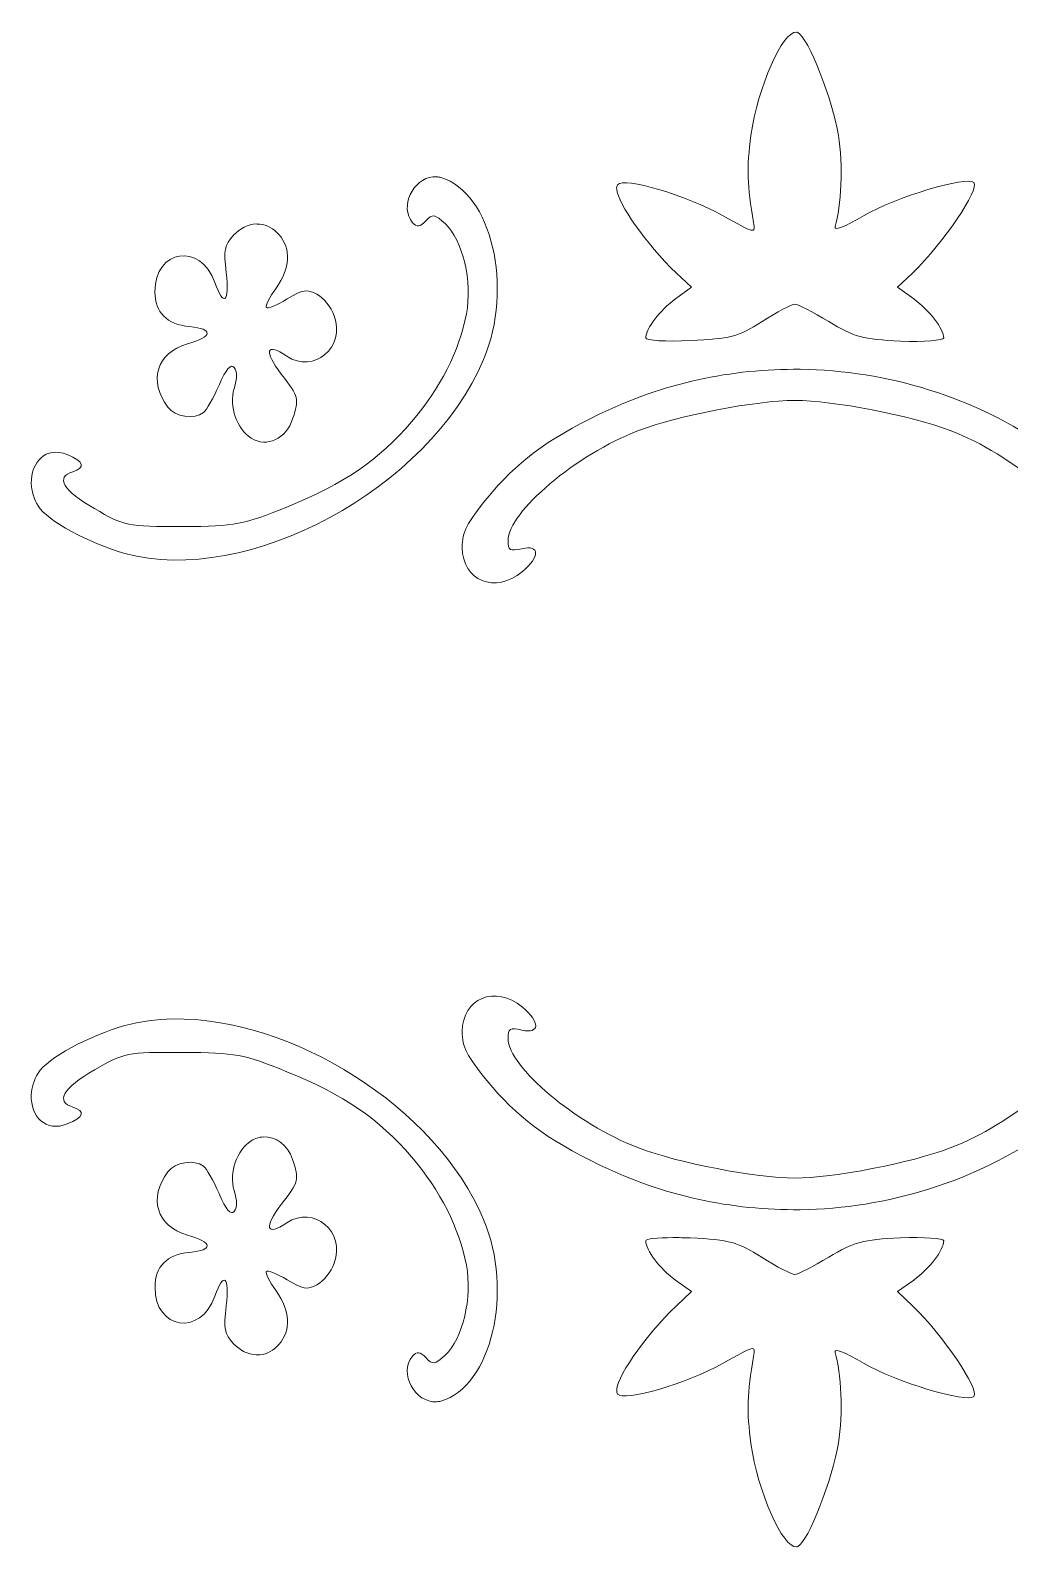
# Model space of a CAD drawing. Header units: centimetres. Extents: x -7.3 to 7.3, y -3.5 to 3.5.
# Drawn here: x 2.078 to 4.245, y 0.059 to 3.418 of the extents above; entities that cross this region are included whole.
import ezdxf

# ---------------------------------------------------------------- set-up
doc = ezdxf.new("R2010")
doc.units = ezdxf.units.CM
doc.header["$MEASUREMENT"] = 0
doc.layers.add('Layer 1', color=7, linetype='Continuous')

msp = doc.modelspace()

# ---------------------------------------------------------------- linework, layer by layer
at = {"layer": 'Layer 1', "color": 66, "lineweight": 13}
for points, knots in [([(3.77359, 3.4137), (3.77456, 3.4137), (3.7756, 3.41354), (3.77651, 3.41312), (3.77651, 3.41312), (3.79867, 3.40318), (3.85441, 3.26222), (3.86637, 3.18556), (3.86637, 3.18556), (3.87649, 3.1207), (3.87284, 3.02705), (3.85878, 2.98426), (3.85878, 2.98426), (3.85524, 2.97347), (3.87914, 2.98201), (3.92296, 3.00818), (3.92296, 3.00818), (3.9894, 3.04787), (4.15213, 3.09697), (4.16569, 3.08112), (4.16569, 3.08112), (4.17865, 3.06598), (4.09955, 2.9486), (4.03032, 2.88098), (4.03032, 2.88098), (4.03032, 2.88098), (3.99706, 2.84947), (3.99706, 2.84947), (3.99706, 2.84947), (3.99706, 2.84947), (4.03265, 2.8238), (4.03265, 2.8238), (4.03265, 2.8238), (4.06729, 2.79879), (4.09917, 2.75804), (4.09917, 2.73744), (4.09917, 2.73744), (4.09917, 2.73175), (4.05559, 2.72818), (4.00348, 2.73044), (4.00348, 2.73044), (3.92026, 2.73404), (3.90086, 2.7398), (3.84477, 2.77362), (3.84477, 2.77362), (3.80965, 2.7948), (3.77609, 2.81213), (3.7695, 2.81213), (3.7695, 2.81213), (3.76291, 2.81213), (3.73021, 2.79459), (3.69715, 2.77362), (3.69715, 2.77362), (3.64364, 2.73967), (3.62645, 2.7358), (3.53844, 2.73161), (3.53844, 2.73161), (3.48406, 2.72902), (3.43983, 2.73163), (3.43983, 2.73744), (3.43983, 2.73744), (3.43983, 2.75826), (3.47097, 2.79867), (3.50576, 2.8238), (3.50576, 2.8238), (3.50576, 2.8238), (3.54077, 2.84947), (3.54077, 2.84947), (3.54077, 2.84947), (3.54077, 2.84947), (3.50751, 2.88098), (3.50751, 2.88098), (3.50751, 2.88098), (3.43911, 2.94705), (3.37879, 3.03411), (3.37564, 3.06653), (3.37564, 3.06653), (3.37543, 3.06869), (3.37532, 3.07013), (3.37564, 3.07178), (3.37564, 3.07178), (3.37598, 3.07355), (3.37642, 3.07531), (3.37739, 3.07645), (3.37739, 3.07645), (3.39225, 3.09381), (3.52868, 3.05357), (3.61079, 3.0076), (3.61079, 3.0076), (3.6808, 2.9684), (3.6829, 2.96769), (3.67847, 2.99301), (3.67847, 2.99301), (3.66418, 3.07472), (3.66288, 3.11425), (3.67264, 3.18556), (3.67264, 3.18556), (3.68719, 3.29194), (3.74358, 3.41781), (3.77358, 3.41371), (3.77358, 3.41371), (3.77358, 3.41371), (3.77359, 3.4137), (3.77359, 3.4137)], [0, 0, 0, 0, 0.037037, 0.037037, 0.037037, 0.037037, 0.0740741, 0.0740741, 0.0740741, 0.0740741, 0.1111111, 0.1111111, 0.1111111, 0.1111111, 0.1481481, 0.1481481, 0.1481481, 0.1481481, 0.1851852, 0.1851852, 0.1851852, 0.1851852, 0.2222222, 0.2222222, 0.2222222, 0.2222222, 0.2592593, 0.2592593, 0.2592593, 0.2592593, 0.2962963, 0.2962963, 0.2962963, 0.2962963, 0.3333333, 0.3333333, 0.3333333, 0.3333333, 0.3703704, 0.3703704, 0.3703704, 0.3703704, 0.4074074, 0.4074074, 0.4074074, 0.4074074, 0.4444444, 0.4444444, 0.4444444, 0.4444444, 0.4814815, 0.4814815, 0.4814815, 0.4814815, 0.5185185, 0.5185185, 0.5185185, 0.5185185, 0.5555556, 0.5555556, 0.5555556, 0.5555556, 0.5925926, 0.5925926, 0.5925926, 0.5925926, 0.6296296, 0.6296296, 0.6296296, 0.6296296, 0.6666667, 0.6666667, 0.6666667, 0.6666667, 0.7037037, 0.7037037, 0.7037037, 0.7037037, 0.7407407, 0.7407407, 0.7407407, 0.7407407, 0.7777778, 0.7777778, 0.7777778, 0.7777778, 0.8148148, 0.8148148, 0.8148148, 0.8148148, 0.8518519, 0.8518519, 0.8518519, 0.8518519, 0.8888889, 0.8888889, 0.8888889, 0.8888889, 0.9259259, 0.9259259, 0.9259259, 0.9259259, 1, 1, 1, 1]), ([(2.96838, 3.09395), (2.97122, 3.09424), (2.97422, 3.09419), (2.97713, 3.09395), (2.97713, 3.09395), (2.98023, 3.09368), (2.98331, 3.09313), (2.98647, 3.0922), (2.98647, 3.0922), (3.09866, 3.0593), (3.14807, 2.84919), (3.081, 2.68959), (3.081, 2.68959), (2.96096, 2.40394), (2.5582, 2.18613), (2.28745, 2.26072), (2.28745, 2.26072), (2.20859, 2.28245), (2.11477, 2.33358), (2.09548, 2.36575), (2.09548, 2.36575), (2.08558, 2.38227), (2.08101, 2.39905), (2.08031, 2.41476), (2.08031, 2.41476), (2.08031, 2.41476), (2.08031, 2.41534), (2.08031, 2.41534), (2.08031, 2.41534), (2.07851, 2.46221), (2.11282, 2.49861), (2.15966, 2.47952), (2.15966, 2.47952), (2.19645, 2.46454), (2.20123, 2.45055), (2.17191, 2.44159), (2.17191, 2.44159), (2.13315, 2.42975), (2.15073, 2.39958), (2.21976, 2.3599), (2.21976, 2.3599), (2.28632, 2.32163), (2.2915, 2.31954), (2.41523, 2.32022), (2.41523, 2.32022), (2.53357, 2.32084), (2.54923, 2.32426), (2.64571, 2.3634), (2.64571, 2.3634), (2.77336, 2.41518), (2.84841, 2.46684), (2.9217, 2.55187), (2.9217, 2.55187), (2.98486, 2.62515), (3.02746, 2.70914), (3.04307, 2.79052), (3.04307, 2.79052), (3.05661, 2.86112), (3.03481, 2.95418), (2.99639, 2.98949), (2.99639, 2.98949), (2.97251, 3.01144), (2.96827, 3.01241), (2.95321, 2.99649), (2.95321, 2.99649), (2.94023, 2.98276), (2.93331, 2.98156), (2.92404, 2.99241), (2.92404, 2.99241), (2.89368, 3.02789), (2.92585, 3.0896), (2.96839, 3.09394), (2.96839, 3.09394), (2.96839, 3.09394), (2.96838, 3.09395), (2.96838, 3.09395)], [0, 0, 0, 0, 0.05, 0.05, 0.05, 0.05, 0.1, 0.1, 0.1, 0.1, 0.15, 0.15, 0.15, 0.15, 0.2, 0.2, 0.2, 0.2, 0.25, 0.25, 0.25, 0.25, 0.3, 0.3, 0.3, 0.3, 0.35, 0.35, 0.35, 0.35, 0.4, 0.4, 0.4, 0.4, 0.45, 0.45, 0.45, 0.45, 0.5, 0.5, 0.5, 0.5, 0.55, 0.55, 0.55, 0.55, 0.6, 0.6, 0.6, 0.6, 0.65, 0.65, 0.65, 0.65, 0.7, 0.7, 0.7, 0.7, 0.75, 0.75, 0.75, 0.75, 0.8, 0.8, 0.8, 0.8, 0.85, 0.85, 0.85, 0.85, 0.9, 0.9, 0.9, 0.9, 1, 1, 1, 1]), ([(2.57802, 2.98951), (2.58058, 2.98951), (2.58366, 2.98917), (2.58619, 2.98893), (2.58619, 2.98893), (2.60195, 2.98744), (2.61667, 2.97965), (2.6282, 2.96617), (2.6282, 2.96617), (2.65588, 2.93382), (2.65356, 2.89185), (2.62178, 2.84772), (2.62178, 2.84772), (2.60714, 2.8274), (2.59738, 2.80783), (2.60019, 2.80454), (2.60019, 2.80454), (2.603, 2.80125), (2.624, 2.81023), (2.64629, 2.82379), (2.64629, 2.82379), (2.68009, 2.84438), (2.69058, 2.84582), (2.71222, 2.83429), (2.71222, 2.83429), (2.72649, 2.8267), (2.74411, 2.80511), (2.75073, 2.78644), (2.75073, 2.78644), (2.7755, 2.71658), (2.70546, 2.65709), (2.6457, 2.69717), (2.6457, 2.69717), (2.59984, 2.72792), (2.59396, 2.70856), (2.63345, 2.65749), (2.63345, 2.65749), (2.6729, 2.60648), (2.67304, 2.60284), (2.65854, 2.5583), (2.65854, 2.5583), (2.64432, 2.51462), (2.60148, 2.4941), (2.56693, 2.51571), (2.56693, 2.51571), (2.53473, 2.53584), (2.51725, 2.586), (2.529, 2.62541), (2.529, 2.62541), (2.53594, 2.64867), (2.53621, 2.66366), (2.529, 2.67209), (2.529, 2.67209), (2.52165, 2.68067), (2.51134, 2.66894), (2.49574, 2.633), (2.49574, 2.633), (2.48338, 2.60453), (2.46754, 2.57711), (2.46131, 2.57232), (2.46131, 2.57232), (2.44081, 2.55655), (2.3984, 2.56289), (2.38254, 2.58399), (2.38254, 2.58399), (2.33847, 2.64262), (2.35772, 2.70478), (2.42572, 2.72403), (2.42572, 2.72403), (2.48203, 2.73997), (2.48405, 2.75746), (2.43039, 2.76254), (2.43039, 2.76254), (2.37988, 2.76732), (2.35395, 2.79317), (2.35395, 2.83956), (2.35395, 2.83956), (2.35395, 2.93384), (2.45471, 2.94938), (2.4864, 2.85998), (2.4864, 2.85998), (2.50615, 2.80427), (2.51925, 2.81621), (2.51149, 2.88215), (2.51149, 2.88215), (2.50553, 2.93282), (2.50771, 2.94253), (2.52783, 2.96442), (2.52783, 2.96442), (2.54209, 2.97994), (2.56008, 2.98898), (2.57801, 2.98951), (2.57801, 2.98951), (2.57801, 2.98951), (2.57802, 2.98951), (2.57802, 2.98951)], [0, 0, 0, 0, 0.04, 0.04, 0.04, 0.04, 0.08, 0.08, 0.08, 0.08, 0.12, 0.12, 0.12, 0.12, 0.16, 0.16, 0.16, 0.16, 0.2, 0.2, 0.2, 0.2, 0.24, 0.24, 0.24, 0.24, 0.28, 0.28, 0.28, 0.28, 0.32, 0.32, 0.32, 0.32, 0.36, 0.36, 0.36, 0.36, 0.4, 0.4, 0.4, 0.4, 0.44, 0.44, 0.44, 0.44, 0.48, 0.48, 0.48, 0.48, 0.52, 0.52, 0.52, 0.52, 0.56, 0.56, 0.56, 0.56, 0.6, 0.6, 0.6, 0.6, 0.64, 0.64, 0.64, 0.64, 0.68, 0.68, 0.68, 0.68, 0.72, 0.72, 0.72, 0.72, 0.76, 0.76, 0.76, 0.76, 0.8, 0.8, 0.8, 0.8, 0.84, 0.84, 0.84, 0.84, 0.88, 0.88, 0.88, 0.88, 0.92, 0.92, 0.92, 0.92, 1, 1, 1, 1]), ([(3.78118, 2.668), (3.97531, 2.6656), (4.16793, 2.60658), (4.332, 2.49295), (4.332, 2.49295), (4.42291, 2.43), (4.50413, 2.32769), (4.50413, 2.27706), (4.50413, 2.27706), (4.50413, 2.19477), (4.43112, 2.16871), (4.36584, 2.22688), (4.36584, 2.22688), (4.32649, 2.26195), (4.32946, 2.28136), (4.37284, 2.27123), (4.37284, 2.27123), (4.39759, 2.26545), (4.4026, 2.26809), (4.4026, 2.2864), (4.4026, 2.2864), (4.40244, 2.35108), (4.25182, 2.47987), (4.11377, 2.53263), (4.11377, 2.53263), (4.0266, 2.56595), (3.8543, 2.59915), (3.76951, 2.59915), (3.76951, 2.59915), (3.68468, 2.59915), (3.51117, 2.56595), (3.42408, 2.53263), (3.42408, 2.53263), (3.28597, 2.47979), (3.13525, 2.35214), (3.13525, 2.28931), (3.13525, 2.28931), (3.13525, 2.26703), (3.13926, 2.26507), (3.16559, 2.27122), (3.16559, 2.27122), (3.20592, 2.28064), (3.20663, 2.25363), (3.16676, 2.22046), (3.16676, 2.22046), (3.10693, 2.17068), (3.03372, 2.2), (3.03372, 2.27414), (3.03372, 2.27414), (3.03372, 2.30842), (3.04394, 2.32795), (3.08915, 2.38325), (3.08915, 2.38325), (3.15329, 2.46171), (3.21963, 2.51172), (3.3383, 2.56938), (3.3383, 2.56938), (3.47769, 2.63711), (3.63018, 2.66986), (3.78117, 2.66799), (3.78117, 2.66799), (3.78117, 2.66799), (3.78118, 2.668), (3.78118, 2.668)], [0, 0, 0, 0, 0.0588235, 0.0588235, 0.0588235, 0.0588235, 0.1176471, 0.1176471, 0.1176471, 0.1176471, 0.1764706, 0.1764706, 0.1764706, 0.1764706, 0.2352941, 0.2352941, 0.2352941, 0.2352941, 0.2941176, 0.2941176, 0.2941176, 0.2941176, 0.3529412, 0.3529412, 0.3529412, 0.3529412, 0.4117647, 0.4117647, 0.4117647, 0.4117647, 0.4705882, 0.4705882, 0.4705882, 0.4705882, 0.5294118, 0.5294118, 0.5294118, 0.5294118, 0.5882353, 0.5882353, 0.5882353, 0.5882353, 0.6470588, 0.6470588, 0.6470588, 0.6470588, 0.7058824, 0.7058824, 0.7058824, 0.7058824, 0.7647059, 0.7647059, 0.7647059, 0.7647059, 0.8235294, 0.8235294, 0.8235294, 0.8235294, 0.8823529, 0.8823529, 0.8823529, 0.8823529, 1, 1, 1, 1]), ([(4.43819, 1.28221), (4.47561, 1.28117), (4.50412, 1.25137), (4.50412, 1.19994), (4.50412, 1.19994), (4.50412, 1.14931), (4.4229, 1.04759), (4.33199, 0.98463), (4.33199, 0.98463), (4.16793, 0.87101), (3.97531, 0.81139), (3.78117, 0.809), (3.78117, 0.809), (3.63018, 0.80713), (3.47769, 0.83989), (3.3383, 0.90761), (3.3383, 0.90761), (3.21963, 0.96527), (3.15329, 1.01528), (3.08915, 1.09374), (3.08915, 1.09374), (3.04394, 1.14905), (3.03372, 1.16858), (3.03372, 1.20285), (3.03372, 1.20285), (3.03372, 1.27699), (3.10692, 1.3069), (3.16676, 1.25711), (3.16676, 1.25711), (3.20664, 1.22393), (3.20593, 1.19692), (3.16559, 1.20635), (3.16559, 1.20635), (3.13926, 1.2125), (3.13525, 1.20996), (3.13525, 1.18768), (3.13525, 1.18768), (3.13525, 1.12485), (3.28596, 0.99838), (3.42408, 0.94553), (3.42408, 0.94553), (3.51117, 0.91221), (3.68468, 0.87901), (3.76951, 0.87901), (3.76951, 0.87901), (3.8543, 0.87901), (4.0266, 0.91221), (4.11377, 0.94553), (4.11377, 0.94553), (4.25181, 0.9983), (4.40245, 1.1265), (4.4026, 1.19118), (4.4026, 1.19118), (4.4026, 1.20949), (4.39759, 1.21214), (4.37284, 1.20635), (4.37284, 1.20635), (4.32946, 1.19622), (4.32649, 1.21621), (4.36584, 1.25128), (4.36584, 1.25128), (4.39032, 1.2731), (4.41574, 1.28283), (4.43819, 1.28221)], [0, 0, 0, 0, 0.0588235, 0.0588235, 0.0588235, 0.0588235, 0.1176471, 0.1176471, 0.1176471, 0.1176471, 0.1764706, 0.1764706, 0.1764706, 0.1764706, 0.2352941, 0.2352941, 0.2352941, 0.2352941, 0.2941176, 0.2941176, 0.2941176, 0.2941176, 0.3529412, 0.3529412, 0.3529412, 0.3529412, 0.4117647, 0.4117647, 0.4117647, 0.4117647, 0.4705882, 0.4705882, 0.4705882, 0.4705882, 0.5294118, 0.5294118, 0.5294118, 0.5294118, 0.5882353, 0.5882353, 0.5882353, 0.5882353, 0.6470588, 0.6470588, 0.6470588, 0.6470588, 0.7058824, 0.7058824, 0.7058824, 0.7058824, 0.7647059, 0.7647059, 0.7647059, 0.7647059, 0.8235294, 0.8235294, 0.8235294, 0.8235294, 0.8823529, 0.8823529, 0.8823529, 0.8823529, 1, 1, 1, 1]), ([(2.39422, 1.23087), (2.6543, 1.23521), (2.97595, 1.03736), (3.08099, 0.78742), (3.08099, 0.78742), (3.14806, 0.62781), (3.09866, 0.41829), (2.98646, 0.38539), (2.98646, 0.38539), (2.9833, 0.38448), (2.98023, 0.38445), (2.97712, 0.38422), (2.97712, 0.38422), (2.93054, 0.38032), (2.89164, 0.44733), (2.92402, 0.48516), (2.92402, 0.48516), (2.9333, 0.496), (2.94022, 0.49539), (2.95319, 0.48166), (2.95319, 0.48166), (2.96825, 0.46574), (2.97249, 0.46554), (2.99637, 0.48749), (2.99637, 0.48749), (3.03479, 0.5228), (3.05659, 0.61586), (3.04305, 0.68646), (3.04305, 0.68646), (3.02744, 0.76784), (2.98484, 0.85241), (2.92168, 0.92569), (2.92168, 0.92569), (2.84839, 1.01072), (2.77334, 1.06238), (2.64569, 1.11416), (2.64569, 1.11416), (2.54921, 1.15331), (2.53355, 1.15612), (2.41521, 1.15675), (2.41521, 1.15675), (2.29148, 1.15744), (2.28631, 1.15651), (2.21974, 1.11824), (2.21974, 1.11824), (2.15072, 1.07856), (2.13313, 1.04781), (2.17189, 1.03597), (2.17189, 1.03597), (2.20121, 1.02701), (2.19643, 1.01361), (2.15964, 0.99863), (2.15964, 0.99863), (2.11259, 0.97947), (2.07817, 1.01565), (2.08029, 1.06281), (2.08029, 1.06281), (2.081, 1.07853), (2.08556, 1.09473), (2.09546, 1.11124), (2.09546, 1.11124), (2.11474, 1.14341), (2.20856, 1.19453), (2.28743, 1.21627), (2.28743, 1.21627), (2.32127, 1.22559), (2.35705, 1.23024), (2.39421, 1.23086), (2.39421, 1.23086), (2.39421, 1.23086), (2.39422, 1.23087), (2.39422, 1.23087)], [0, 0, 0, 0, 0.0526316, 0.0526316, 0.0526316, 0.0526316, 0.1052632, 0.1052632, 0.1052632, 0.1052632, 0.1578947, 0.1578947, 0.1578947, 0.1578947, 0.2105263, 0.2105263, 0.2105263, 0.2105263, 0.2631579, 0.2631579, 0.2631579, 0.2631579, 0.3157895, 0.3157895, 0.3157895, 0.3157895, 0.3684211, 0.3684211, 0.3684211, 0.3684211, 0.4210526, 0.4210526, 0.4210526, 0.4210526, 0.4736842, 0.4736842, 0.4736842, 0.4736842, 0.5263158, 0.5263158, 0.5263158, 0.5263158, 0.5789474, 0.5789474, 0.5789474, 0.5789474, 0.6315789, 0.6315789, 0.6315789, 0.6315789, 0.6842105, 0.6842105, 0.6842105, 0.6842105, 0.7368421, 0.7368421, 0.7368421, 0.7368421, 0.7894737, 0.7894737, 0.7894737, 0.7894737, 0.8421053, 0.8421053, 0.8421053, 0.8421053, 0.8947368, 0.8947368, 0.8947368, 0.8947368, 1, 1, 1, 1]), ([(2.59378, 0.97004), (2.62099, 0.97161), (2.64788, 0.95262), (2.65855, 0.91986), (2.65855, 0.91986), (2.67305, 0.87531), (2.67291, 0.87168), (2.63346, 0.82067), (2.63346, 0.82067), (2.59397, 0.7696), (2.59985, 0.74907), (2.64571, 0.77983), (2.64571, 0.77983), (2.70547, 0.81991), (2.77551, 0.76042), (2.75074, 0.69056), (2.75074, 0.69056), (2.74412, 0.67189), (2.72649, 0.65031), (2.71223, 0.64271), (2.71223, 0.64271), (2.69059, 0.63119), (2.6801, 0.63321), (2.6463, 0.6538), (2.6463, 0.6538), (2.62402, 0.66737), (2.60302, 0.67576), (2.6002, 0.67247), (2.6002, 0.67247), (2.59739, 0.66918), (2.60715, 0.64962), (2.62179, 0.62929), (2.62179, 0.62929), (2.65357, 0.58516), (2.65589, 0.54319), (2.62821, 0.51084), (2.62821, 0.51084), (2.61668, 0.49736), (2.60195, 0.48958), (2.5862, 0.48808), (2.5862, 0.48808), (2.58367, 0.48784), (2.58059, 0.48808), (2.57803, 0.48808), (2.57803, 0.48808), (2.5601, 0.48862), (2.54211, 0.49707), (2.52785, 0.51259), (2.52785, 0.51259), (2.50773, 0.53449), (2.50555, 0.54535), (2.51151, 0.59603), (2.51151, 0.59603), (2.51927, 0.66197), (2.50617, 0.67332), (2.48642, 0.61762), (2.48642, 0.61762), (2.45473, 0.52822), (2.35397, 0.54318), (2.35397, 0.63746), (2.35397, 0.63746), (2.35397, 0.68385), (2.3799, 0.7097), (2.43041, 0.71448), (2.43041, 0.71448), (2.48407, 0.71955), (2.48206, 0.73705), (2.42574, 0.75299), (2.42574, 0.75299), (2.35774, 0.77223), (2.3385, 0.83439), (2.38256, 0.89303), (2.38256, 0.89303), (2.39842, 0.91413), (2.44083, 0.92105), (2.46133, 0.90528), (2.46133, 0.90528), (2.46755, 0.90049), (2.4834, 0.87307), (2.49576, 0.8446), (2.49576, 0.8446), (2.51136, 0.80866), (2.52167, 0.79634), (2.52902, 0.80492), (2.52902, 0.80492), (2.53623, 0.81335), (2.53596, 0.82834), (2.52902, 0.8516), (2.52902, 0.8516), (2.51726, 0.891), (2.53475, 0.94116), (2.56695, 0.9613), (2.56695, 0.9613), (2.57559, 0.9667), (2.58472, 0.96953), (2.59379, 0.97005), (2.59379, 0.97005), (2.59379, 0.97005), (2.59378, 0.97004), (2.59378, 0.97004)], [0, 0, 0, 0, 0.0384615, 0.0384615, 0.0384615, 0.0384615, 0.0769231, 0.0769231, 0.0769231, 0.0769231, 0.1153846, 0.1153846, 0.1153846, 0.1153846, 0.1538462, 0.1538462, 0.1538462, 0.1538462, 0.1923077, 0.1923077, 0.1923077, 0.1923077, 0.2307692, 0.2307692, 0.2307692, 0.2307692, 0.2692308, 0.2692308, 0.2692308, 0.2692308, 0.3076923, 0.3076923, 0.3076923, 0.3076923, 0.3461538, 0.3461538, 0.3461538, 0.3461538, 0.3846154, 0.3846154, 0.3846154, 0.3846154, 0.4230769, 0.4230769, 0.4230769, 0.4230769, 0.4615385, 0.4615385, 0.4615385, 0.4615385, 0.5, 0.5, 0.5, 0.5, 0.5384615, 0.5384615, 0.5384615, 0.5384615, 0.5769231, 0.5769231, 0.5769231, 0.5769231, 0.6153846, 0.6153846, 0.6153846, 0.6153846, 0.6538462, 0.6538462, 0.6538462, 0.6538462, 0.6923077, 0.6923077, 0.6923077, 0.6923077, 0.7307692, 0.7307692, 0.7307692, 0.7307692, 0.7692308, 0.7692308, 0.7692308, 0.7692308, 0.8076923, 0.8076923, 0.8076923, 0.8076923, 0.8461538, 0.8461538, 0.8461538, 0.8461538, 0.8846154, 0.8846154, 0.8846154, 0.8846154, 0.9230769, 0.9230769, 0.9230769, 0.9230769, 1, 1, 1, 1]), ([(3.50052, 0.74715), (3.51236, 0.74714), (3.52485, 0.7472), (3.53845, 0.74657), (3.53845, 0.74657), (3.62646, 0.74238), (3.64365, 0.73734), (3.69716, 0.70339), (3.69716, 0.70339), (3.73022, 0.68242), (3.76292, 0.66546), (3.76951, 0.66546), (3.76951, 0.66546), (3.7761, 0.66546), (3.80966, 0.68279), (3.84478, 0.70397), (3.84478, 0.70397), (3.90087, 0.73779), (3.92027, 0.74296), (4.00349, 0.74656), (4.00349, 0.74656), (4.0556, 0.74881), (4.09918, 0.74584), (4.09918, 0.74014), (4.09918, 0.74014), (4.09918, 0.71954), (4.0673, 0.67821), (4.03266, 0.6532), (4.03266, 0.6532), (4.03266, 0.6532), (3.99707, 0.62811), (3.99707, 0.62811), (3.99707, 0.62811), (3.99707, 0.62811), (4.03033, 0.5966), (4.03033, 0.5966), (4.03033, 0.5966), (4.09956, 0.52899), (4.17866, 0.41102), (4.1657, 0.39588), (4.1657, 0.39588), (4.15213, 0.38003), (3.9894, 0.42913), (3.92297, 0.46882), (3.92297, 0.46882), (3.87915, 0.495), (3.85524, 0.50354), (3.85879, 0.49274), (3.85879, 0.49274), (3.87284, 0.44995), (3.87649, 0.35746), (3.86638, 0.2926), (3.86638, 0.2926), (3.85442, 0.21594), (3.79869, 0.07381), (3.77652, 0.06387), (3.77652, 0.06387), (3.77562, 0.06346), (3.77457, 0.06336), (3.7736, 0.06329), (3.7736, 0.06329), (3.74359, 0.05919), (3.6872, 0.18505), (3.67266, 0.29143), (3.67266, 0.29143), (3.66291, 0.36274), (3.6642, 0.40285), (3.67849, 0.48457), (3.67849, 0.48457), (3.68292, 0.50989), (3.68081, 0.5086), (3.61081, 0.4694), (3.61081, 0.4694), (3.52871, 0.42342), (3.39228, 0.38377), (3.37741, 0.40113), (3.37741, 0.40113), (3.37644, 0.40227), (3.376, 0.40345), (3.37566, 0.40521), (3.37566, 0.40521), (3.37059, 0.43168), (3.43457, 0.52612), (3.50753, 0.59659), (3.50753, 0.59659), (3.50753, 0.59659), (3.54079, 0.6281), (3.54079, 0.6281), (3.54079, 0.6281), (3.54079, 0.6281), (3.50578, 0.65319), (3.50578, 0.65319), (3.50578, 0.65319), (3.47099, 0.67831), (3.43985, 0.71931), (3.43985, 0.74013), (3.43985, 0.74013), (3.43985, 0.7445), (3.46502, 0.74716), (3.50053, 0.74713), (3.50053, 0.74713), (3.50053, 0.74713), (3.50052, 0.74715), (3.50052, 0.74715)], [0, 0, 0, 0, 0.037037, 0.037037, 0.037037, 0.037037, 0.0740741, 0.0740741, 0.0740741, 0.0740741, 0.1111111, 0.1111111, 0.1111111, 0.1111111, 0.1481481, 0.1481481, 0.1481481, 0.1481481, 0.1851852, 0.1851852, 0.1851852, 0.1851852, 0.2222222, 0.2222222, 0.2222222, 0.2222222, 0.2592593, 0.2592593, 0.2592593, 0.2592593, 0.2962963, 0.2962963, 0.2962963, 0.2962963, 0.3333333, 0.3333333, 0.3333333, 0.3333333, 0.3703704, 0.3703704, 0.3703704, 0.3703704, 0.4074074, 0.4074074, 0.4074074, 0.4074074, 0.4444444, 0.4444444, 0.4444444, 0.4444444, 0.4814815, 0.4814815, 0.4814815, 0.4814815, 0.5185185, 0.5185185, 0.5185185, 0.5185185, 0.5555556, 0.5555556, 0.5555556, 0.5555556, 0.5925926, 0.5925926, 0.5925926, 0.5925926, 0.6296296, 0.6296296, 0.6296296, 0.6296296, 0.6666667, 0.6666667, 0.6666667, 0.6666667, 0.7037037, 0.7037037, 0.7037037, 0.7037037, 0.7407407, 0.7407407, 0.7407407, 0.7407407, 0.7777778, 0.7777778, 0.7777778, 0.7777778, 0.8148148, 0.8148148, 0.8148148, 0.8148148, 0.8518519, 0.8518519, 0.8518519, 0.8518519, 0.8888889, 0.8888889, 0.8888889, 0.8888889, 0.9259259, 0.9259259, 0.9259259, 0.9259259, 1, 1, 1, 1])]:
    msp.add_open_spline(points, degree=3, knots=knots, dxfattribs=at)

doc.saveas('drawing.dxf')
